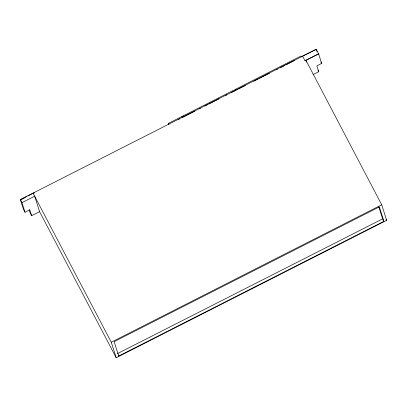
<?xml version="1.0" encoding="UTF-8"?>
<svg xmlns="http://www.w3.org/2000/svg" width="407" height="407" viewBox="0 0 407 407"><rect width="100%" height="100%" fill="white"/><g stroke="black" fill="none" stroke-linecap="round" stroke-linejoin="round"><path stroke-width="0.61" d="M168.854 124.481L168.493 123.341L234.269 89.922L234.768 90.868M235.643 90.547L235.282 89.408L301.063 55.983L301.556 56.929M183.827 115.934L181.812 116.957A17.674 4.772 -27.7 0 1 182.326 117.048M34.651 196.143L39.581 211.681L31.649 215.71L29.787 209.829L25.01 212.256L23.397 209.178L20.35 199.572L316.208 49.247L318.64 53.933L305.937 60.389M316.249 49.379L302.574 56.11L304.98 60.719L318.595 53.8L321.642 63.406L316.87 65.827L318.732 71.708L313.069 74.588M20.645 199.659L26.765 196.55M27.88 195.986L32.331 193.722M178.546 119.434L179.67 118.864M182.484 117.435L194.851 111.152M199.349 108.862L200.473 108.293M204.97 106.008L207.779 104.579M208.903 104.009L219.027 98.865M225.773 95.436L226.897 94.867M231.395 92.582L234.203 91.153M236.34 90.069L237.464 89.499M238.588 88.924L245.335 85.495M253.77 81.212L258.267 78.927M259.391 78.358L269.51 73.214M276.256 69.785L277.381 69.215M280.194 67.786L284.691 65.502M285.816 64.932L294.251 60.643M21.83 199.232L24.613 197.817M34.152 193.004C31.919 193.864 34.727 193.167 33.964 192.653M25.01 212.256L21.963 202.65L34.666 196.194M39.581 211.681L116.199 357.753L386.65 220.335L381.72 204.802L305.876 60.2L305.021 60.852M116.199 357.753L111.274 342.221L381.72 204.802M117.435 353.607L382.621 218.864L378.815 206.863M118.717 356.054L383.903 221.311L379.334 206.909L114.148 341.651L118.717 356.054L118.203 355.077M320.848 61.884L321.642 63.406M317.938 70.192L318.732 71.708M386.06 219.21L386.65 220.335M382.621 218.864L383.903 221.311M235.282 89.408L235.78 90.354M168.493 123.341L168.986 124.293M111.274 342.221L33.099 193.254M31.649 215.71L30.037 212.632L29.106 209.691M20.35 199.572L21.963 202.65M316.208 49.247L317.002 51.75M305.876 60.2L306.496 62.159M234.269 89.922L234.63 91.061"/></g></svg>
